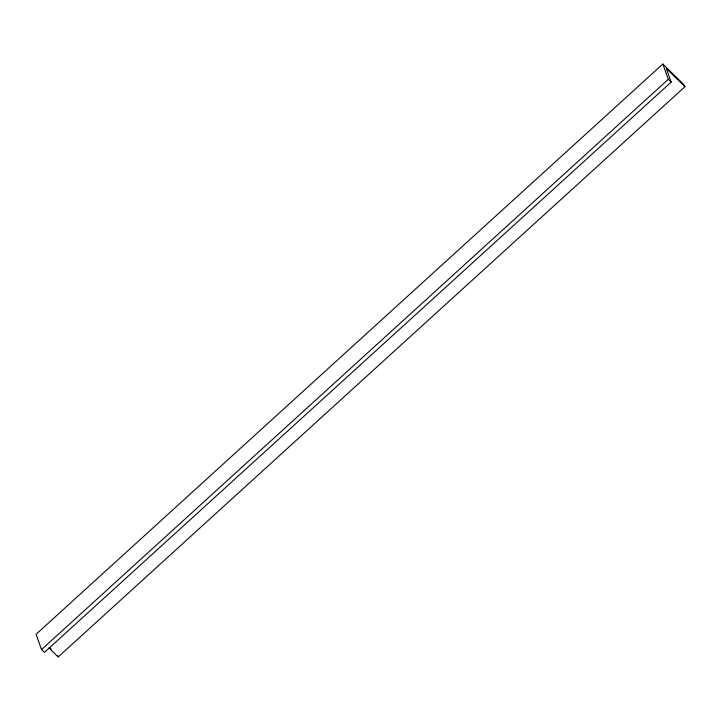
<?xml version="1.0" encoding="UTF-8"?>
<svg xmlns="http://www.w3.org/2000/svg" width="721" height="721" viewBox="0 0 721 721"><rect width="100%" height="100%" fill="white"/><g stroke="black" fill="none" stroke-linecap="round" stroke-linejoin="round"><path stroke-width="1.08" d="M684.95 86.682L684.4 85.159L662.833 64.034L36.05 634.318L41.539 649.558L44.414 652.379L671.197 82.095L666.258 68.378L684.95 86.682L58.167 656.966L48.821 647.809M41.539 649.558L668.322 79.283L662.833 64.034M668.322 79.283L671.197 82.095M49.632 647.62L51.227 649.179M57.617 655.443L58.167 656.966"/></g></svg>
